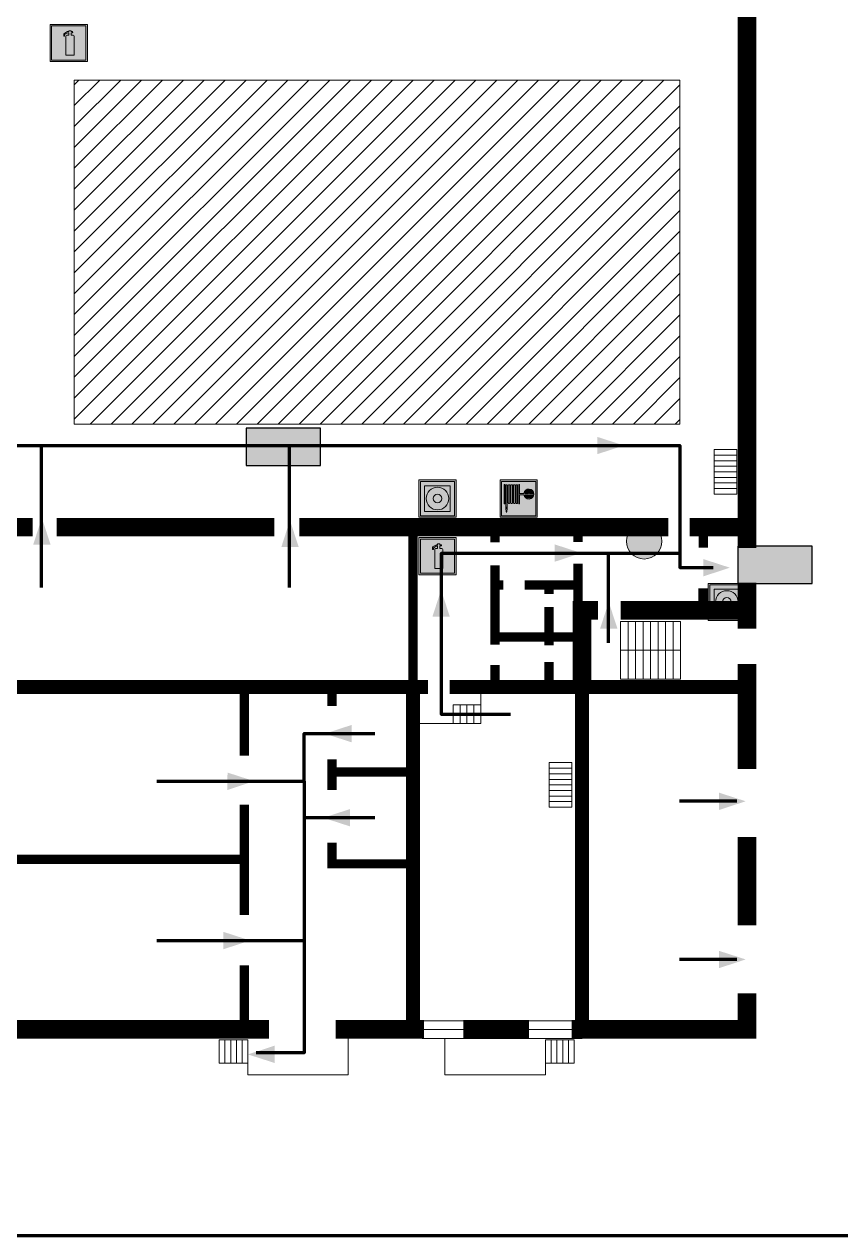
# Model space of a CAD drawing. Header units: millimetres. Extents: x 13114 to 67229, y 22859 to 38520.
# Drawn here: x 39191.2 to 39366.6, y 24292.6 to 24552.9 of the extents above; entities that cross this region are included whole.
import ezdxf

# ---------------------------------------------------------------- set-up
doc = ezdxf.new("R2010")
doc.units = ezdxf.units.MM
doc.layers.add('План_Штампы', color=7, linetype='Continuous')

# ---------------------------------------------------------------- blocks, each defined once
blk = doc.blocks.new('A$C37112FD5')
at = {"true_color": 0xf5f5ff}
h = blk.add_hatch(color=7, dxfattribs=at)
h.dxf.hatch_style = 1
h.paths.add_polyline_path([(12.8, -7.4), (0, -7.4), (0, -20.2), (12.8, -20.2)])
h.paths.add_polyline_path([(12.29, -7.91), (12.29, -19.69), (0.51, -19.69), (0.51, -7.91)], flags=16)
h.paths.add_polyline_path([(4.98, -9.04, -0.42597), (5.17, -9.22), (5.17, -12.25), (5.17, -15.29, -0.432244), (4.98, -15.47), (4.83, -15.47, -0.42597), (4.64, -15.29), (4.64, -12.25), (4.64, -9.22, -0.432244), (4.83, -9.04)], flags=0)
h.paths.add_polyline_path([(4.28, -9.22), (4.28, -12.25), (4.28, -15.29, -0.432244), (4.09, -15.47), (3.94, -15.47, -0.42597), (3.75, -15.29), (3.75, -12.25), (3.75, -9.22, -0.432244), (3.94, -9.04), (4.09, -9.04, -0.42597)], flags=0)
h.paths.add_polyline_path([(5.72, -9.04), (5.87, -9.04, -0.42597), (6.06, -9.22), (6.06, -12.25), (6.06, -15.29, -0.432244), (5.87, -15.47), (5.72, -15.47, -0.42597), (5.53, -15.29), (5.53, -12.25), (5.53, -9.22, -0.432244)], flags=0)
h.paths.add_polyline_path([(6.42, -8.9), (6.5, -8.9, -0.42597), (6.69, -9.08), (6.69, -12.03), (8.21, -12.03, -15.824349), (8.21, -12.47), (6.69, -12.47), (6.69, -15.42, -0.432244), (6.5, -15.6), (6.42, -15.6)], flags=0)
h.paths.add_polyline_path([(3.39, -9.22), (3.39, -12.25), (3.39, -15.29, -0.432244), (3.2, -15.47), (3.05, -15.47, -0.42597), (2.85, -15.29), (2.85, -12.25), (2.85, -9.22, -0.432244), (3.05, -9.04), (3.2, -9.04, -0.42597)], flags=0)
h.paths.add_polyline_path([(2.5, -9.22), (2.5, -16.71), (1.96, -16.71), (1.96, -9.22, -0.432244), (2.15, -9.04), (2.31, -9.04, -0.42597)], flags=0)
h.paths.add_polyline_path([(1.61, -8.9), (1.61, -15.6), (1.57, -15.6, -0.42597), (1.37, -15.42), (1.37, -12.03), (1.37, -9.09, -0.432244), (1.57, -8.9)], flags=0)
h.paths.add_polyline_path([(9.76, -10.81), (9.76, -12.03), (8.49, -12.03, -0.336371)], flags=0)
h.paths.add_polyline_path([(8.49, -12.47), (9.76, -12.47), (9.76, -13.7, -0.336371)], flags=0)
h.paths.add_polyline_path([(10.11, -10.81, -0.336371), (11.38, -12.03), (10.11, -12.03)], flags=0)
h.paths.add_polyline_path([(10.11, -12.47), (11.38, -12.47, -0.336371), (10.11, -13.7)], flags=0)
h.paths.add_polyline_path([(2.5, -16.84), (2.5, -17.05), (1.97, -17.05), (1.97, -16.84)], flags=0)
h.paths.add_polyline_path([(2.5, -17.24, -0.033778), (2.24, -18.6, -0.033778), (1.97, -17.24)], flags=0)
h = blk.add_hatch(color=242)
h.dxf.hatch_style = 1
h.paths.add_polyline_path([(12.29, -7.91), (0.51, -7.91), (0.51, -19.69), (12.29, -19.69)])
h.paths.add_polyline_path([(6.42, -15.6), (6.42, -8.9), (6.5, -8.9, -0.42597), (6.69, -9.08), (6.69, -12.03), (8.21, -12.03, -15.824349), (8.21, -12.47), (6.69, -12.47), (6.69, -15.42, -0.432244), (6.5, -15.6)], flags=16)
h.paths.add_polyline_path([(5.87, -15.47), (5.72, -15.47, -0.42597), (5.53, -15.29), (5.53, -12.25), (5.53, -9.22, -0.432244), (5.72, -9.04), (5.87, -9.04, -0.42597), (6.06, -9.22), (6.06, -12.25), (6.06, -15.29, -0.432244)], flags=16)
h.paths.add_polyline_path([(4.98, -15.47), (4.83, -15.47, -0.42597), (4.64, -15.29), (4.64, -12.25), (4.64, -9.22, -0.432244), (4.83, -9.04), (4.98, -9.04, -0.42597), (5.17, -9.22), (5.17, -12.25), (5.17, -15.29, -0.432244)], flags=16)
h.paths.add_polyline_path([(4.09, -15.47), (3.94, -15.47, -0.42597), (3.75, -15.29), (3.75, -12.25), (3.75, -9.22, -0.432244), (3.94, -9.04), (4.09, -9.04, -0.42597), (4.28, -9.22), (4.28, -12.25), (4.28, -15.29, -0.432244)], flags=16)
h.paths.add_polyline_path([(3.2, -15.47), (3.05, -15.47, -0.42597), (2.85, -15.29), (2.85, -12.25), (2.85, -9.22, -0.432244), (3.05, -9.04), (3.2, -9.04, -0.42597), (3.39, -9.22), (3.39, -12.25), (3.39, -15.29, -0.432244)], flags=16)
h.paths.add_polyline_path([(2.5, -17.05), (1.97, -17.05), (1.97, -16.84), (2.5, -16.84)], flags=16)
h.paths.add_polyline_path([(2.5, -17.24, -0.033778), (2.24, -18.6, -0.033778), (1.97, -17.24)], flags=16)
h.paths.add_polyline_path([(2.5, -16.71), (1.96, -16.71), (1.96, -9.22, -0.432244), (2.15, -9.04), (2.31, -9.04, -0.42597), (2.5, -9.22)], flags=16)
h.paths.add_polyline_path([(1.61, -15.6), (1.57, -15.6, -0.42597), (1.37, -15.42), (1.37, -12.03), (1.37, -9.09, -0.432244), (1.57, -8.9), (1.61, -8.9)], flags=16)
h.paths.add_polyline_path([(8.49, -12.47), (9.76, -12.47), (9.76, -13.7, -0.336371)], flags=0)
h.paths.add_polyline_path([(10.11, -13.7), (10.11, -12.47), (11.38, -12.47, -0.336371)], flags=0)
h.paths.add_polyline_path([(8.49, -12.03, -0.336371), (9.76, -10.81), (9.76, -12.03)], flags=0)
h.paths.add_polyline_path([(10.11, -12.03), (10.11, -10.81, -0.336371), (11.38, -12.03)], flags=0)
h = blk.add_hatch(color=7, dxfattribs=at)
h.dxf.hatch_style = 1
h.paths.add_polyline_path([(1.61, -8.9), (1.57, -8.9, 0.432244), (1.37, -9.09), (1.37, -12.03), (1.37, -15.42, 0.42597), (1.57, -15.6), (1.61, -15.6)])
h.paths.add_polyline_path([(2.5, -9.22, 0.42597), (2.31, -9.04), (2.15, -9.04, 0.432244), (1.96, -9.22), (1.96, -16.71), (2.5, -16.71)])
h.paths.add_polyline_path([(2.5, -16.84), (1.97, -16.84), (1.97, -17.05), (2.5, -17.05)])
h.paths.add_polyline_path([(2.5, -17.24), (1.97, -17.24, 0.033778), (2.24, -18.6, 0.033778)])
h.paths.add_polyline_path([(3.39, -12.25), (3.39, -9.22, 0.42597), (3.2, -9.04), (3.05, -9.04, 0.432244), (2.85, -9.22), (2.85, -12.25), (2.85, -15.29, 0.42597), (3.05, -15.47), (3.2, -15.47, 0.432244), (3.39, -15.29)])
h.paths.add_polyline_path([(4.28, -12.25), (4.28, -9.22, 0.42597), (4.09, -9.04), (3.94, -9.04, 0.432244), (3.75, -9.22), (3.75, -12.25), (3.75, -15.29, 0.42597), (3.94, -15.47), (4.09, -15.47, 0.432244), (4.28, -15.29)])
h.paths.add_polyline_path([(5.17, -12.25), (5.17, -9.22, 0.42597), (4.98, -9.04), (4.83, -9.04, 0.432244), (4.64, -9.22), (4.64, -12.25), (4.64, -15.29, 0.42597), (4.83, -15.47), (4.98, -15.47, 0.432244), (5.17, -15.29)])
h.paths.add_polyline_path([(6.06, -12.25), (6.06, -9.22, 0.42597), (5.87, -9.04), (5.72, -9.04, 0.432244), (5.53, -9.22), (5.53, -12.25), (5.53, -15.29, 0.42597), (5.72, -15.47), (5.87, -15.47, 0.432244), (6.06, -15.29)])
h.paths.add_polyline_path([(6.69, -12.47), (8.21, -12.47, 15.824349), (8.21, -12.03), (6.69, -12.03), (6.69, -9.08, 0.42597), (6.5, -8.9), (6.42, -8.9), (6.42, -15.6), (6.5, -15.6, 0.432244), (6.69, -15.42)])
h.paths.add_polyline_path([(8.49, -12.47), (9.76, -12.47), (9.76, -13.7, -0.336371)], flags=16)
h.paths.add_polyline_path([(8.49, -12.03, -0.336371), (9.76, -10.81), (9.76, -12.03)], flags=16)
h.paths.add_polyline_path([(10.11, -12.47), (11.38, -12.47, -0.336371), (10.11, -13.7)], flags=16)
h.paths.add_polyline_path([(10.11, -12.03), (10.11, -10.81, -0.336371), (11.38, -12.03)], flags=16)
h = blk.add_hatch(color=242)
h.dxf.hatch_style = 1
h.paths.add_polyline_path([(9.76, -10.81, 0.336371), (8.49, -12.03), (9.76, -12.03)])
h.paths.add_polyline_path([(10.11, -10.81), (10.11, -12.03), (11.38, -12.03, 0.336371)])
h.paths.add_polyline_path([(11.38, -12.47), (10.11, -12.47), (10.11, -13.7, 0.336371)])
h.paths.add_polyline_path([(9.76, -12.47), (8.49, -12.47, 0.336371), (9.76, -13.7)])
at = {"color": 242, "lineweight": 5}
for p, q in [((0, -20.2), (0, -7.4)), ((0, -7.4), (12.8, -7.4)), ((12.8, -20.2), (12.8, -7.4)), ((1.37, -12.03), (1.37, -9.08)), ((1.37, -12.03), (1.37, -15.42)), ((1.57, -8.9), (1.61, -8.9)), ((1.61, -8.9), (1.61, -15.6)), ((1.96, -16.71), (1.96, -9.22)), ((2.15, -9.04), (2.31, -9.04)), ((2.5, -16.71), (2.5, -9.22)), ((2.85, -12.25), (2.85, -9.22)), ((2.85, -12.25), (2.85, -15.29)), ((3.05, -9.04), (3.2, -9.04)), ((3.39, -12.25), (3.39, -9.22)), ((3.39, -12.25), (3.39, -15.29)), ((3.75, -12.25), (3.75, -9.22)), ((3.75, -12.25), (3.75, -15.29)), ((3.94, -9.04), (4.09, -9.04)), ((4.28, -12.25), (4.28, -9.22)), ((4.28, -12.25), (4.28, -15.29)), ((4.64, -12.25), (4.64, -9.22)), ((4.64, -12.25), (4.64, -15.29)), ((4.83, -9.04), (4.98, -9.04)), ((5.17, -12.25), (5.17, -9.22)), ((5.17, -12.25), (5.17, -15.29)), ((5.53, -12.25), (5.53, -9.22)), ((5.53, -12.25), (5.53, -15.29)), ((5.72, -9.04), (5.87, -9.04)), ((6.06, -12.25), (6.06, -9.22)), ((6.06, -12.25), (6.06, -15.29)), ((6.42, -8.9), (6.42, -15.6)), ((6.5, -8.9), (6.42, -8.9)), ((6.69, -12.03), (6.69, -9.08)), ((8.21, -12.03), (6.69, -12.03)), ((8.21, -12.47), (6.69, -12.47)), ((6.69, -12.47), (6.69, -15.42)), ((9.76, -12.03), (8.49, -12.03)), ((9.76, -12.47), (8.49, -12.47)), ((9.76, -10.81), (9.76, -12.03)), ((9.76, -12.47), (9.76, -13.7)), ((10.11, -10.81), (10.11, -12.03)), ((11.38, -12.03), (10.11, -12.03)), ((11.38, -12.47), (10.11, -12.47)), ((10.11, -12.47), (10.11, -13.7)), ((1.57, -15.6), (1.61, -15.6)), ((3.05, -15.47), (3.2, -15.47)), ((3.94, -15.47), (4.09, -15.47)), ((4.83, -15.47), (4.98, -15.47)), ((5.72, -15.47), (5.87, -15.47)), ((6.42, -15.6), (6.5, -15.6)), ((0, -20.2), (12.8, -20.2)), ((1.96, -16.71), (2.5, -16.71)), ((1.97, -16.84), (2.5, -16.84)), ((1.97, -17.05), (1.97, -16.84)), ((2.5, -17.05), (1.97, -17.05)), ((1.97, -17.24), (2.5, -17.24)), ((2.5, -16.84), (2.5, -17.05))]:
    blk.add_line(p, q, dxfattribs=at)
blk.add_lwpolyline([(0.51, -7.91), (12.29, -7.91), (12.29, -19.69), (0.51, -19.69)], close=True, dxfattribs=at)
for centre, radius, start, end in [((1.56, -9.09), 0.182, 87.1027, 180.6071), ((2.15, -9.22), 0.182, 87.1027, 180.6071), ((2.32, -9.22), 0.182, 359.3929, 92.8973), ((3.04, -9.22), 0.182, 87.1027, 180.6071), ((3.21, -9.22), 0.182, 359.3929, 92.8973), ((3.93, -9.22), 0.182, 87.1027, 180.6071), ((4.1, -9.22), 0.182, 359.3929, 92.8973), ((4.82, -9.22), 0.182, 87.1027, 180.6071), ((4.99, -9.22), 0.182, 359.3929, 92.8973), ((5.71, -9.22), 0.182, 87.1027, 180.6071), ((5.88, -9.22), 0.182, 359.3929, 92.8973), ((6.51, -9.09), 0.182, 359.3929, 92.8973), ((9.93, -12.25), 1.74, 187.2319, 172.7681), ((9.93, -12.25), 1.46, 96.9927, 171.3585), ((9.93, -12.25), 1.46, 188.6415, 263.0073), ((9.93, -12.25), 1.46, 8.6415, 83.0073), ((9.93, -12.25), 1.46, 276.9927, 351.3585), ((1.56, -15.42), 0.182, 179.3929, 272.8973), ((3.04, -15.29), 0.182, 179.3929, 272.8973), ((3.21, -15.29), 0.182, 267.1027, 0.6071), ((3.93, -15.29), 0.182, 179.3929, 272.8973), ((4.1, -15.29), 0.182, 267.1027, 0.6071), ((4.82, -15.29), 0.182, 179.3929, 272.8973), ((4.99, -15.29), 0.182, 267.1027, 0.6071), ((5.71, -15.29), 0.182, 179.3929, 272.8973), ((5.88, -15.29), 0.182, 267.1027, 0.6071), ((6.51, -15.42), 0.182, 267.1027, 0.6071), ((12.17, -15.98), 10.27, 187.041, 194.7793), ((-7.7, -15.98), 10.27, 345.2207, 352.959)]:
    blk.add_arc(centre, radius, start, end, dxfattribs=at)
blk = doc.blocks.new('A$C3AD82952')
at = {"true_color": 0xf5f5ff}
h = blk.add_hatch(color=7, dxfattribs=at)
h.dxf.hatch_style = 1
h.paths.add_polyline_path([(8.21, 8.73, 0.414214), (7.89, 9.05), (7.22, 9.05), (7.22, 9.92), (7.59, 9.92, 1), (7.57, 10.36), (7.22, 10.36), (7.22, 10.6), (6.43, 10.6), (6.43, 10.36), (6.01, 10.36), (4.74, 9.59), (4.74, 8.69), (4.98, 8.73), (4.98, 9.26), (6.12, 9.91), (6.43, 9.91), (6.43, 9.05), (5.76, 9.05, 0.414214), (5.44, 8.73), (5.44, 2.2), (8.21, 2.2)], flags=0)
h.paths.add_polyline_path([(12.8, 12.8), (0, 12.8), (0, 0), (12.8, 0)])
h.paths.add_polyline_path([(0.51, 12.29), (12.29, 12.29), (12.29, 0.51), (0.51, 0.51)], flags=16)
h.paths.add_polyline_path([(4.74, 9.59), (6.01, 10.36), (6.43, 10.36), (6.43, 10.6), (7.22, 10.6), (7.22, 10.36), (7.59, 10.36, -0.94586), (7.59, 9.92), (7.22, 9.92), (7.22, 9.05), (7.89, 9.05, -0.414214), (8.21, 8.73), (8.21, 2.2), (5.44, 2.2), (5.44, 8.73, -0.414214), (5.76, 9.05), (6.43, 9.05), (6.43, 9.91), (6.12, 9.91), (4.98, 9.26), (4.98, 8.73), (4.74, 8.69)], flags=0)
h = blk.add_hatch(color=242)
h.dxf.hatch_style = 1
h.paths.add_polyline_path([(12.29, 12.29), (0.51, 12.29), (0.51, 0.51), (12.29, 0.51)])
h.paths.add_polyline_path([(4.74, 8.69), (4.74, 9.59), (6.01, 10.36), (6.43, 10.36), (6.43, 10.6), (7.22, 10.6), (7.22, 10.36), (7.59, 10.36, -0.94586), (7.59, 9.92), (7.22, 9.92), (7.22, 9.05), (7.89, 9.05, -0.414214), (8.21, 8.73), (8.21, 2.2), (5.44, 2.2), (5.44, 8.73, -0.414214), (5.76, 9.05), (6.43, 9.05), (6.43, 9.91), (6.12, 9.91), (4.98, 9.26), (4.98, 8.73)], flags=16)
h = blk.add_hatch(color=7, dxfattribs=at)
h.dxf.hatch_style = 1
h.paths.add_polyline_path([(8.21, 8.73, 0.414214), (7.89, 9.05), (7.22, 9.05), (7.22, 9.92), (7.59, 9.92, 1), (7.57, 10.36), (7.22, 10.36), (7.22, 10.6), (6.43, 10.6), (6.43, 10.36), (6.01, 10.36), (4.74, 9.59), (4.74, 8.69), (4.98, 8.73), (4.98, 9.26), (6.12, 9.91), (6.43, 9.91), (6.43, 9.05), (5.76, 9.05, 0.414214), (5.44, 8.73), (5.44, 2.2), (8.21, 2.2)])
at = {"color": 242, "lineweight": 5}
for p, q in [((0, 0), (0, 12.8)), ((0, 12.8), (12.8, 12.8)), ((12.8, 0), (12.8, 12.8)), ((6.01, 10.36), (4.74, 9.59)), ((4.74, 9.59), (4.74, 8.69)), ((4.74, 8.69), (4.98, 8.73)), ((4.98, 9.26), (6.12, 9.91)), ((4.98, 8.73), (4.98, 9.26)), ((5.44, 2.2), (5.44, 8.73)), ((5.76, 9.05), (6.43, 9.05)), ((6.01, 10.36), (6.43, 10.36)), ((6.12, 9.91), (6.43, 9.91)), ((7.22, 10.6), (6.43, 10.6)), ((6.43, 10.6), (6.43, 10.36)), ((6.43, 9.91), (6.43, 9.05)), ((7.22, 10.36), (7.22, 10.6)), ((7.59, 10.36), (7.22, 10.36)), ((7.22, 9.05), (7.22, 9.92)), ((7.59, 9.92), (7.22, 9.92)), ((7.89, 9.05), (7.22, 9.05)), ((8.21, 2.2), (8.21, 8.73)), ((0, 0), (12.8, 0)), ((5.44, 2.2), (8.21, 2.2))]:
    blk.add_line(p, q, dxfattribs=at)
blk.add_lwpolyline([(0.51, 12.29), (12.29, 12.29), (12.29, 0.51), (0.51, 0.51)], close=True, dxfattribs=at)
for centre, radius, start, end in [((5.76, 8.73), 0.32, 90, 180), ((7.58, 10.14), 0.223, 273.1875, 86.8125), ((7.89, 8.73), 0.32, 0, 90)]:
    blk.add_arc(centre, radius, start, end, dxfattribs=at)
blk = doc.blocks.new('A$C7B8C2D5B')
at = {"lineweight": 0}
h = blk.add_hatch(color=5, dxfattribs=at)
h.dxf.hatch_style = 1
h.paths.add_polyline_path([(1.4, -3.02, 1), (-2.11, -3.02, 1)])
at = {"color": 5, "lineweight": 0}
blk.add_circle((-0.36, -3.02), 1.75, dxfattribs=at)
blk = doc.blocks.new('A$C32E8229D')
at = {"true_color": 0xffffff}
blk.add_hatch(color=7, dxfattribs=at).paths.add_polyline_path([(0, 0), (0, -8), (16, -8), (16, 0)])
h = blk.add_hatch(color=126)
h.paths.add_polyline_path([(0.2, -0.2), (15.8, -0.2), (15.8, -7.8), (0.2, -7.8)])
h.paths.add_polyline_path([(13.49, -2.05), (12.08, -2.05), (11.37, -2.63, 0.162397), (11.29, -2.84), (11.29, -3.63), (10.35, -3.63), (10.35, -4.05), (11.68, -4.05), (11.68, -3.48), (12.26, -4.28), (11.29, -5.1), (11.29, -6.78), (11.85, -6.78), (11.85, -5.44), (12.8, -4.64), (12.8, -5.94), (14.46, -5.94), (14.46, -5.39), (13.45, -5.39), (13.45, -3.97), (12.46, -2.59), (13.15, -2.59), (13.69, -3.34), (14.18, -3)], flags=16)
h.paths.add_polyline_path([(10.74, -1.82, 1), (11.8, -1.82, 1)], flags=16)
h.paths.add_polyline_path([(9.39, -3.59), (5.99, -3.59), (6.56, -3.03), (5.91, -3.03), (5.1, -3.83), (5.91, -4.64), (6.56, -4.64), (5.99, -4.09), (9.39, -4.09)], flags=16)
h.paths.add_polyline_path([(4.29, -1.08), (1.72, -1.08), (1.72, -6.6), (4.29, -6.6)], flags=16)
at = {"color": 126}
blk.add_lwpolyline([(16, -8), (0, -8), (0, 0), (16, 0)], close=True, dxfattribs=at)
blk = doc.blocks.new('A$C54414219')
at = {"true_color": 0xffffff}
h = blk.add_hatch(color=7, dxfattribs=at)
h.paths.add_polyline_path([(2.39, -9.45), (2.39, -18.3), (11.23, -18.3), (11.23, -9.45)], flags=0)
h.paths.add_polyline_path([(10.71, -13.87, -1), (2.92, -13.87, -1)], flags=0)
h.paths.add_polyline_path([(8.3, -13.87, -1), (5.33, -13.87, -1)], flags=0)
h.paths.add_polyline_path([(0.41, -7.47), (0.41, -20.27), (13.21, -20.27), (13.21, -7.47)])
h.paths.add_polyline_path([(0.92, -19.77), (12.71, -19.77), (12.71, -7.98), (0.92, -7.98)], flags=16)
h.paths.add_polyline_path([(11.23, -9.45), (11.23, -18.3), (2.39, -18.3), (2.39, -9.45)], flags=0)
at = {"lineweight": 5}
h = blk.add_hatch(color=242, dxfattribs=at)
h.paths.add_polyline_path([(12.71, -7.98), (0.92, -7.98), (0.92, -19.77), (12.71, -19.77)])
h.paths.add_polyline_path([(11.23, -18.3), (2.39, -18.3), (2.39, -9.45), (11.23, -9.45)], flags=16)
h.paths.add_polyline_path([(10.71, -13.87, -1), (2.92, -13.87, -1)], flags=0)
h.paths.add_polyline_path([(8.3, -13.87, -1), (5.33, -13.87, -1)], flags=0)
at = {"true_color": 0xffffff}
h = blk.add_hatch(color=7, dxfattribs=at)
h.paths.add_polyline_path([(2.39, -9.45), (2.39, -18.3), (11.23, -18.3), (11.23, -9.45)])
h.paths.add_polyline_path([(10.71, -13.87, -1), (2.92, -13.87, -1)], flags=16)
h.paths.add_polyline_path([(8.3, -13.87, -1), (5.33, -13.87, -1)], flags=0)
at = {"lineweight": 5}
h = blk.add_hatch(color=242, dxfattribs=at)
h.paths.add_polyline_path([(2.92, -13.87, 1), (10.71, -13.87, 1)])
h.paths.add_polyline_path([(8.3, -13.87, -1), (5.33, -13.87, -1)], flags=16)
at = {"color": 242, "lineweight": 5}
for p, q in [((0.41, -20.27), (0.41, -7.47)), ((0.41, -7.47), (13.21, -7.47)), ((0.41, -7.47), (13.21, -7.47)), ((13.21, -20.27), (13.21, -7.47)), ((0.41, -20.27), (13.21, -20.27))]:
    blk.add_line(p, q, dxfattribs=at)
for points in [[(0.92, -7.98), (12.71, -7.98), (12.71, -19.77), (0.92, -19.77)], [(2.39, -9.45), (11.23, -9.45), (11.23, -18.3), (2.39, -18.3)]]:
    blk.add_lwpolyline(points, close=True, dxfattribs=at)
for radius in [3.89, 1.49]:
    blk.add_circle((6.81, -13.87), radius, dxfattribs=at)
blk = doc.blocks.new('A$C7B4425F7')
at = {"true_color": 0xffffff}
blk.add_hatch(color=7, dxfattribs=at).paths.add_polyline_path([(0, 0), (-16, 0), (-16, -8), (0, -8)])
h = blk.add_hatch(color=126)
h.paths.add_polyline_path([(-0.2, -0.2), (-15.8, -0.2), (-15.8, -7.8), (-0.2, -7.8)])
h.paths.add_polyline_path([(-11.76, -2.03), (-11.76, -3.66), (-11.17, -3.66, -0.568275), (-11.17, -6.18), (-12.58, -6.18), (-12.58, -2.03)], flags=16)
h.paths.add_polyline_path([(-13.33, -4.12, -0.495768), (-13.59, -6.18), (-15.03, -6.18), (-15.03, -2.03), (-13.59, -2.03, -0.487973)], flags=16)
h.paths.add_polyline_path([(-10.25, -2.03), (-9.48, -2.03), (-9.48, -6.18), (-10.25, -6.18)], flags=16)
h.paths.add_polyline_path([(-13.84, -3.69), (-14.24, -3.69), (-14.24, -3.03), (-13.9, -3.03, -0.692621)], flags=0)
h.paths.add_polyline_path([(-9.15, -2.03), (-8.4, -2.03), (-8.04, -3.07), (-7.68, -2.03), (-6.93, -2.03), (-7.64, -4.1), (-6.93, -6.18), (-7.68, -6.18), (-8.04, -5.14), (-8.4, -6.18), (-9.15, -6.18), (-8.44, -4.1)], flags=16)
h.paths.add_polyline_path([(-11.76, -4.46), (-11.42, -4.46, -0.692621), (-11.36, -5.12), (-11.76, -5.12)], flags=0)
h.paths.add_polyline_path([(-13.9, -5.2), (-14.24, -5.2), (-14.24, -4.55), (-13.84, -4.55, -0.708038)], flags=0)
edge = h.paths.add_edge_path(flags=16)
edge.add_ellipse((-5.51, -4.08), major_axis=(0, 2.05), ratio=0.586184, start_angle=0, end_angle=360)
edge = h.paths.add_edge_path(flags=0)
edge.add_ellipse((-5.51, -4.08), major_axis=(0, 1.14), ratio=0.454828, start_angle=0, end_angle=360)
h.paths.add_polyline_path([(-4.13, -4.96, 0.377264), (-3.48, -4.52, 0.0555), (-3.16, -2.03), (-1.66, -2.03), (-1.66, -4.96), (-0.96, -4.96), (-0.96, -7.01), (-1.75, -7.01), (-1.75, -6.18), (-3.3, -6.18), (-3.3, -7.02), (-4.13, -7.02)], flags=16)
h.paths.add_polyline_path([(-2.73, -2.91), (-2.28, -2.91), (-2.28, -4.96), (-3.05, -4.96, 0.079136)], flags=0)
at = {"color": 126}
blk.add_lwpolyline([(-16, -8), (0, -8), (0, 0), (-16, 0)], close=True, dxfattribs=at)

msp = doc.modelspace()

# ---------------------------------------------------------------- hatches: boundary and pattern name
at = {"lineweight": 0}
h = msp.add_hatch(dxfattribs=at)
h.set_pattern_fill('ANSI31', color=256)
h.set_pattern_definition([(45, (-5222.1955, 20006.115), (-2.24506403, 2.24506403), [])])
h.paths.add_polyline_path([(39201.91, 24540.93), (39201.91, 24467.01), (39332.07, 24467.01), (39332.07, 24540.93)])

# ---------------------------------------------------------------- linework, layer by layer
at = {"color": 6, "lineweight": 100}
msp.add_lwpolyline([(38986.42, 24687.6), (39586.42, 24687.6), (39586.42, 24292.6), (38986.42, 24292.6)], close=True, dxfattribs=at)
msp.add_lwpolyline([(38986.42, 24687.6), (39586.42, 24687.6), (39586.42, 24292.6), (38986.42, 24292.6)], close=True, dxfattribs=at)
at = {"lineweight": 0}
for points, const_width in [([(39346.5, 24555.19), (39346.5, 24440.41)], 4), ([(39153.85, 24444.86), (39192.93, 24444.86)], 4), ([(39198.11, 24444.86), (39244.9, 24444.86)], 4), ([(39250.28, 24444.86), (39329.6, 24444.86)], 4), ([(39274.69, 24410.53), (39274.69, 24444.23)], 2), ([(39292.34, 24444.26), (39292.34, 24441.61)], 2), ([(39310.14, 24441.64), (39310.14, 24444.36)], 2), ([(39334.18, 24444.86), (39346.5, 24444.86)], 4), ([(39337.12, 24440.43), (39337.12, 24443.16)], 2), ([(39292.34, 24436.63), (39292.34, 24419.62)], 2), ([(39298.68, 24432.4), (39310.14, 24432.4), (39310.14, 24427.11), (39310.14, 24437)], 2), ([(39346.5, 24432.92), (39346.5, 24423.04)], 4), ([(39292.34, 24432.4), (39294.14, 24432.4)], 2), ([(39303.92, 24432.4), (39303.92, 24430.53)], 2), ([(39337.06, 24428.98), (39337.06, 24431.71)], 2), ([(39311, 24410.53), (39311, 24427), (39314.44, 24427)], 4), ([(39319.32, 24427), (39346.5, 24427)], 4), ([(39303.92, 24427.67), (39303.92, 24419.49)], 2), ([(39292.34, 24421.26), (39311.45, 24421.26)], 2), ([(39292.34, 24415.23), (39292.34, 24410.63)], 2), ([(39303.92, 24415.9), (39303.92, 24410.85)], 2), ([(39346.5, 24415.49), (39346.5, 24392.93)], 4), ([(39277.93, 24410.53), (39059.37, 24410.53)], 3), ([(39238.46, 24395.73), (39238.46, 24409.85)], 2), ([(39257.29, 24409.85), (39257.29, 24406.4)], 2), ([(39274.69, 24336.95), (39274.69, 24410.53)], 3), ([(39311, 24336.95), (39311, 24410.53), (39346.5, 24410.53), (39282.61, 24410.53)], 3), ([(39257.29, 24394.95), (39257.29, 24388.36)], 2), ([(39257.29, 24392.28), (39273.77, 24392.28)], 2), ([(39238.46, 24361.55), (39238.46, 24385.23)], 2), ([(39346.5, 24378.31), (39346.5, 24359.34)], 4), ([(39257.29, 24377.07), (39257.29, 24372.52), (39273.92, 24372.52)], 2), ([(39159.38, 24373.49), (39238.46, 24373.49)], 2), ([(39243.78, 24336.95), (39059.37, 24336.95), (39059.37, 24366.34)], 4), ([(39238.46, 24336.95), (39238.46, 24350.72)], 2), ([(39346.5, 24344.72), (39346.5, 24336.95), (39308.79, 24336.95)], 4), ([(39277.05, 24336.95), (39258.05, 24336.95)], 4), ([(39299.64, 24336.95), (39285.5, 24336.95)], 4)]:
    msp.add_lwpolyline(points, dxfattribs=dict(at, const_width=const_width))
for points in [[(39201.91, 24540.93), (39332.07, 24540.93), (39332.07, 24467.01), (39201.91, 24467.01)], [(39339.42, 24460.33), (39344.3, 24460.33), (39344.3, 24461.53), (39339.42, 24461.53)], [(39339.42, 24459.14), (39344.3, 24459.14), (39344.3, 24460.33), (39339.42, 24460.33)], [(39339.42, 24457.94), (39344.3, 24457.94), (39344.3, 24459.14), (39339.42, 24459.14)], [(39339.42, 24456.74), (39344.3, 24456.74), (39344.3, 24457.94), (39339.42, 24457.94)], [(39339.42, 24455.54), (39344.3, 24455.54), (39344.3, 24456.74), (39339.42, 24456.74)], [(39339.42, 24454.35), (39344.3, 24454.35), (39344.3, 24455.54), (39339.42, 24455.54)], [(39339.42, 24453.15), (39344.3, 24453.15), (39344.3, 24454.35), (39339.42, 24454.35)], [(39339.42, 24451.95), (39344.3, 24451.95), (39344.3, 24453.15), (39339.42, 24453.15)], [(39319.32, 24424.61), (39320.93, 24424.61), (39320.93, 24418.4), (39319.32, 24418.4)], [(39320.93, 24424.61), (39322.54, 24424.61), (39322.54, 24418.4), (39320.93, 24418.4)], [(39322.54, 24424.61), (39324.16, 24424.61), (39324.16, 24418.4), (39322.54, 24418.4)], [(39324.16, 24424.61), (39325.77, 24424.61), (39325.77, 24418.4), (39324.16, 24418.4)], [(39325.77, 24424.61), (39327.38, 24424.61), (39327.38, 24418.4), (39325.77, 24418.4)], [(39327.38, 24424.61), (39328.99, 24424.61), (39328.99, 24418.4), (39327.38, 24418.4)], [(39328.99, 24424.61), (39330.6, 24424.61), (39330.6, 24418.4), (39328.99, 24418.4)], [(39330.6, 24424.61), (39332.22, 24424.61), (39332.22, 24418.4), (39330.6, 24418.4)], [(39319.32, 24418.4), (39320.93, 24418.4), (39320.93, 24412.2), (39319.32, 24412.2)], [(39320.93, 24418.4), (39322.54, 24418.4), (39322.54, 24412.2), (39320.93, 24412.2)], [(39322.54, 24418.4), (39324.16, 24418.4), (39324.16, 24412.2), (39322.54, 24412.2)], [(39324.16, 24418.4), (39325.77, 24418.4), (39325.77, 24412.2), (39324.16, 24412.2)], [(39325.77, 24418.4), (39327.38, 24418.4), (39327.38, 24412.2), (39325.77, 24412.2)], [(39327.38, 24418.4), (39328.99, 24418.4), (39328.99, 24412.2), (39327.38, 24412.2)], [(39328.99, 24418.4), (39330.6, 24418.4), (39330.6, 24412.2), (39328.99, 24412.2)], [(39330.6, 24418.4), (39332.22, 24418.4), (39332.22, 24412.2), (39330.6, 24412.2)], [(39283.33, 24406.7), (39284.82, 24406.7), (39284.82, 24402.7), (39283.33, 24402.7)], [(39284.82, 24406.7), (39286.3, 24406.7), (39286.3, 24402.7), (39284.82, 24402.7)], [(39286.3, 24406.7), (39287.79, 24406.7), (39287.79, 24402.7), (39286.3, 24402.7)], [(39287.79, 24406.7), (39289.27, 24406.7), (39289.27, 24402.7), (39287.79, 24402.7)], [(39303.96, 24393.07), (39308.84, 24393.07), (39308.84, 24394.26), (39303.96, 24394.26)], [(39303.96, 24391.87), (39308.84, 24391.87), (39308.84, 24393.07), (39303.96, 24393.07)], [(39303.96, 24390.67), (39308.84, 24390.67), (39308.84, 24391.87), (39303.96, 24391.87)], [(39303.96, 24389.47), (39308.84, 24389.47), (39308.84, 24390.67), (39303.96, 24390.67)], [(39303.96, 24388.28), (39308.84, 24388.28), (39308.84, 24389.47), (39303.96, 24389.47)], [(39303.96, 24387.08), (39308.84, 24387.08), (39308.84, 24388.28), (39303.96, 24388.28)], [(39303.96, 24385.88), (39308.84, 24385.88), (39308.84, 24387.08), (39303.96, 24387.08)], [(39303.96, 24384.68), (39308.84, 24384.68), (39308.84, 24385.88), (39303.96, 24385.88)], [(39233.06, 24334.69), (39234.3, 24334.69), (39234.3, 24329.72), (39233.06, 24329.72)], [(39234.3, 24334.69), (39235.53, 24334.69), (39235.53, 24329.72), (39234.3, 24329.72)], [(39235.53, 24334.69), (39236.77, 24334.69), (39236.77, 24329.72), (39235.53, 24329.72)], [(39236.77, 24334.69), (39238.01, 24334.69), (39238.01, 24329.72), (39236.77, 24329.72)], [(39238.01, 24334.69), (39239.24, 24334.69), (39239.24, 24329.72), (39238.01, 24329.72)], [(39303.18, 24334.69), (39304.42, 24334.69), (39304.42, 24329.72), (39303.18, 24329.72)], [(39304.42, 24334.69), (39305.65, 24334.69), (39305.65, 24329.72), (39304.42, 24329.72)], [(39305.65, 24334.69), (39306.89, 24334.69), (39306.89, 24329.72), (39305.65, 24329.72)], [(39306.89, 24334.69), (39308.13, 24334.69), (39308.13, 24329.72), (39306.89, 24329.72)], [(39308.13, 24334.69), (39309.36, 24334.69), (39309.36, 24329.72), (39308.13, 24329.72)]]:
    msp.add_lwpolyline(points, close=True, dxfattribs=at)
at = {"color": 126, "lineweight": 100, "true_color": 0x008754}
for points in [[(39075.28, 24438.29), (39112.99, 24438.29), (39112.99, 24462.38), (39332.07, 24462.38), (39332.07, 24436.17), (39339.24, 24436.17)], [(39194.88, 24431.9), (39194.88, 24462.38)], [(39248.18, 24431.9), (39248.18, 24462.38)], [(39295.68, 24404.64), (39280.8, 24404.64), (39280.8, 24439.3), (39284.71, 24439.3)], [(39284.71, 24439.3), (39332.07, 24439.3)], [(39316.74, 24420.04), (39316.74, 24439.3)], [(39251.31, 24390.3), (39251.31, 24400.52), (39266.47, 24400.52)], [(39219.66, 24390.3), (39251.31, 24390.3), (39251.31, 24331.93), (39241.01, 24331.93)], [(39344.29, 24385.96), (39331.97, 24385.96)], [(39266.47, 24382.42), (39251.31, 24382.42)], [(39219.66, 24356.04), (39251.31, 24356.04)], [(39344.29, 24351.98), (39331.97, 24351.98)]]:
    msp.add_lwpolyline(points, dxfattribs=at)
at = {"lineweight": 0}
for points in [[(39289.27, 24406.7), (39289.27, 24410.58)], [(39289.27, 24402.7), (39274.71, 24402.7)], [(39276.57, 24338.8), (39310.96, 24338.8)], [(39239.24, 24329.72), (39239.24, 24327.18), (39260.76, 24327.18), (39260.76, 24335.96)], [(39277.05, 24336.95), (39311.44, 24336.95)], [(39276.68, 24334.97), (39311.08, 24334.97)], [(39303.18, 24329.72), (39303.18, 24327.18), (39281.55, 24327.18), (39281.55, 24334.97)]]:
    msp.add_lwpolyline(points, dxfattribs=at)
at = {"layer": 'План_Штампы', "color": 126, "true_color": 0x008754}
for points in [[(39314.29, 24460.53), (39314.3, 24464.26), (39320.04, 24462.41)], [(39196.82, 24441.09), (39193.08, 24441.1), (39194.94, 24446.84)], [(39250.15, 24440.58), (39246.41, 24440.58), (39248.26, 24446.32)], [(39305.14, 24437.42), (39305.15, 24441.16), (39310.88, 24439.3)], [(39337.07, 24434.27), (39337.08, 24438.01), (39342.81, 24436.15)], [(39282.62, 24425.63), (39278.89, 24425.64), (39280.74, 24431.37)], [(39318.65, 24423.04), (39314.92, 24423.05), (39316.77, 24428.79)], [(39261.53, 24402.37), (39261.52, 24398.63), (39255.78, 24400.48)], [(39234.83, 24388.39), (39234.84, 24392.13), (39240.58, 24390.28)], [(39340.45, 24384.08), (39340.46, 24387.82), (39346.2, 24385.96)], [(39261.19, 24384.3), (39261.18, 24380.56), (39255.44, 24382.41)], [(39233.96, 24354.16), (39233.97, 24357.9), (39239.7, 24356.05)], [(39340.45, 24350.09), (39340.46, 24353.83), (39346.2, 24351.98)], [(39244.99, 24333.46), (39244.98, 24329.72), (39239.24, 24331.57)]]:
    msp.add_solid(points, dxfattribs=at)

# ---------------------------------------------------------------- block references
for name, p, xscale, yscale, zscale in [('A$C3AD82952', (39196.72, 24544.9), 0.625, 0.625, 0.625), ('A$C54414219', (39275.71, 24459.67), 0.625, 0.625, 0.625), ('A$C37112FD5', (39293.41, 24459.62), 0.6249984004534781, 0.6249984004534781, 0.6249984004534781), ('A$C7B8C2D5B', (39325.17, 24448.4), 2.177419353276491, 2.177419353276491, 2.177419353276491), ('A$C3AD82952', (39275.97, 24434.62), 0.625, 0.625, 0.625), ('A$C54414219', (39337.91, 24437.45), 0.625, 0.625, 0.625)]:
    msp.add_blockref(name, p, dxfattribs=dict(xscale=xscale, yscale=yscale, zscale=zscale))
at = {"xscale": -1}
msp.add_blockref('A$C32E8229D', (39254.84, 24466.12), dxfattribs=at)
at = {"layer": 'План_Штампы'}
msp.add_blockref('A$C7B4425F7', (39360.5, 24440.77), dxfattribs=at)

doc.saveas('drawing.dxf')
